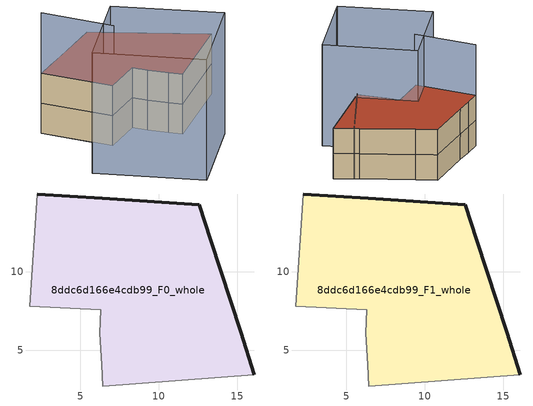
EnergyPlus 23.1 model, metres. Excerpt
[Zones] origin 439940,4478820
8ddc6d166e4cdb99_F0_whole
 floor ground (EU_floor_Construction): 12.58,14.31 13.33,12.01 15.23,6.17 16.11,3.44 6.43,2.71 6.34,4.08 6.23,6.08 6.3,7.59 1.74,7.82 2.23,14.98 4.31,14.84 6.4,14.71 z0
 wall outside (EU_wall_Construction): 16.11,3.44 15.23,6.17 13.33,12.01 12.58,14.31 6.4,14.71 4.31,14.84 2.23,14.98 z0:3
 wall adiabatic (EU_wall_Construction): 2.23,14.98 1.74,7.82 6.3,7.59 6.23,6.08 6.34,4.08 6.43,2.71 16.11,3.44 z0:3
8ddc6d166e4cdb99_F1_whole
 floor to 8ddc6d166e4cdb99_F0_whole (EU_floor_Construction): 12.58,14.31 13.33,12.01 15.23,6.17 16.11,3.44 6.43,2.71 6.34,4.08 6.23,6.08 6.3,7.59 1.74,7.82 2.23,14.98 4.31,14.84 6.4,14.71 z3
 wall outside (EU_wall_Construction): 16.11,3.44 15.23,6.17 13.33,12.01 12.58,14.31 6.4,14.71 4.31,14.84 2.23,14.98 z3:6
 wall adiabatic (EU_wall_Construction): 2.23,14.98 1.74,7.82 6.3,7.59 6.23,6.08 6.34,4.08 6.43,2.71 16.11,3.44 z3:6
 roof outside (EU_roof_Construction): 16.11,3.44 15.23,6.17 13.33,12.01 12.58,14.31 6.4,14.71 4.31,14.84 2.23,14.98 1.74,7.82 6.3,7.59 6.23,6.08 6.34,4.08 6.43,2.71 z6
shading: 6.32,2.68 15.42,5.61 z0:6; -1.9,-2.79 7.88,-0.83 / 2.23,14.98 1.76,7.71 / 7.98,-0.81 -2.69,-2.95 / -2.69,-2.95 -4.77,7.47 / -4.77,7.47 5.89,9.6 / 5.89,9.6 7.98,-0.81 z0:12
[Building]
EU S2 Campaign: North Axis=0; Terrain=City; Solar Distribution=FullExterior
[Site:Location]
Madrid: Latitude=40.5; Longitude=-3.5; Time Zone=1; Elevation=609
[SizingPeriod:WeatherFileDays]
AnnualSizingPeriod: Begin Month=1; Begin Day of Month=1; End Month=12; End Day of Month=31; Day of Week for Start Day=Monday; Use Weather File Daylight Saving Period=No; Use Weather File Rain and Snow Indicators=No
[MATERIAL]
EU_InternalMass_Material: Roughness=MediumRough; Thickness=0.1; Conductivity=1; Density=1800; Specific Heat=900; Thermal Absorptance=0.9; Solar Absorptance=0.7; Visible Absorptance=0.7
[MATERIAL:NOMASS] Roughness=MediumRough; Thermal Absorptance=0.9; Solar Absorptance=0.7; Visible Absorptance=0.7
Name | Thermal Resistance
EU_wall_NoMass | 0.419739
EU_roof_NoMass | 0.352165
EU_floor_NoMass | 0.608284
[CONSTRUCTION]
EU_wall_Construction: EU_wall_NoMass
EU_roof_Construction: EU_roof_NoMass
EU_floor_Construction: EU_floor_NoMass
EU_InternalMass_Construction: EU_InternalMass_Material
[ZONE] Type=1; Multiplier=1; Ceiling Height=autocalculate; Floor Area=autocalculate; Part of Total Floor Area=Yes
Name | Volume
8ddc6d166e4cdb99_F0_whole | 369.719
8ddc6d166e4cdb99_F1_whole | 369.718
[INTERNALMASS] Construction=EU_InternalMass_Construction; Surface Area=123.239
Name | Zone or ZoneList
8ddc6d166e4cdb99_F0_whole_EU_InternalMass | 8ddc6d166e4cdb99_F0_whole
8ddc6d166e4cdb99_F1_whole_EU_InternalMass | 8ddc6d166e4cdb99_F1_whole
[OTHEREQUIPMENT] Fuel Type=Electricity; Design Level Calculation Method=Watts/Area; Power per Zone Floor Area=1; Fraction Latent=0; Fraction Radiant=0; Fraction Lost=0; Carbon Dioxide Generation Rate=0; EndUse Subcategory=EU_Step8_InternalGains
Name | Zone or ZoneList or Space or SpaceList | Schedule
EU_Step8_InternalGain_8ddc6d166e4cdb99_F0_whole_f000 | 8ddc6d166e4cdb99_F0_whole | EU_Step8_GainSchedule_8ddc6d166e4cdb99_F0_whole_f000
EU_Step8_InternalGain_8ddc6d166e4cdb99_F1_whole_f000 | 8ddc6d166e4cdb99_F1_whole | EU_Step8_GainSchedule_8ddc6d166e4cdb99_F1_whole_f000
[ZONEVENTILATION:DESIGNFLOWRATE] Schedule=EU_AlwaysOn; Design Flow Rate Calculation Method=AirChanges/Hour; Air Changes per Hour=0.703302; Ventilation Type=Natural; Fan Pressure Rise=0; Fan Total Efficiency=1; Constant Term Coefficient=1; Temperature Term Coefficient=0; Velocity Term Coefficient=0; Velocity Squared Term Coefficient=0; Minimum Indoor Temperature=-100; Maximum Indoor Temperature=100; Delta Temperature=-100; Minimum Outdoor Temperature=-100; Maximum Outdoor Temperature=100; Maximum Wind Speed=40
Name | Zone or ZoneList or Space or SpaceList
EU_ConstantAir_8ddc6d166e4cdb99_F0_whole | 8ddc6d166e4cdb99_F0_whole
EU_ConstantAir_8ddc6d166e4cdb99_F1_whole | 8ddc6d166e4cdb99_F1_whole
[HVACTEMPLATE:THERMOSTAT] Constant Heating Setpoint=20; Constant Cooling Setpoint=50
EU_HeatOnly_8ddc6d166e4cdb99_F0_whole; EU_HeatOnly_8ddc6d166e4cdb99_F1_whole
[HVACTEMPLATE:ZONE:IDEALLOADSAIRSYSTEM] System Availability Schedule=EU_AlwaysOn; Maximum Heating Supply Air Temperature=50; Minimum Cooling Supply Air Temperature=13; Maximum Heating Supply Air Humidity Ratio=0.0156; Minimum Cooling Supply Air Humidity Ratio=0.0077; Heating Limit=NoLimit; Cooling Limit=NoLimit; Heating Availability Schedule=EU_AlwaysOn; Cooling Availability Schedule=EU_CoolingOff; Dehumidification Control Type=ConstantSensibleHeatRatio; Cooling Sensible Heat Ratio=0.7; Dehumidification Setpoint=60; Humidification Control Type=None; Humidification Setpoint=30; Outdoor Air Method=None; Outdoor Air Flow Rate per Person=0.00944; Outdoor Air Flow Rate per Zone Floor Area=0; Outdoor Air Flow Rate per Zone=0; Demand Controlled Ventilation Type=None; Outdoor Air Economizer Type=NoEconomizer; Heat Recovery Type=None; Sensible Heat Recovery Effectiveness=0.7; Latent Heat Recovery Effectiveness=0.65
Name | Template Thermostat
8ddc6d166e4cdb99_F0_whole | EU_HeatOnly_8ddc6d166e4cdb99_F0_whole
8ddc6d166e4cdb99_F1_whole | EU_HeatOnly_8ddc6d166e4cdb99_F1_whole
[SIZING:ZONE] Zone Cooling Design Supply Air Temperature Input Method=SupplyAirTemperature; Zone Cooling Design Supply Air Temperature=13; Zone Heating Design Supply Air Temperature Input Method=SupplyAirTemperature; Zone Heating Design Supply Air Temperature=50; Zone Cooling Design Supply Air Humidity Ratio=0.008; Zone Heating Design Supply Air Humidity Ratio=0.008; Cooling Design Air Flow Method=DesignDay; Cooling Design Air Flow Rate=0; Cooling Minimum Air Flow per Zone Floor Area=0.000762; Cooling Minimum Air Flow=0; Cooling Minimum Air Flow Fraction=0.2; Heating Design Air Flow Method=DesignDay; Heating Design Air Flow Rate=0; Heating Maximum Air Flow per Zone Floor Area=0.002032; Heating Maximum Air Flow=0.141576; Heating Maximum Air Flow Fraction=0.3; Account for Dedicated Outdoor Air System=No; Dedicated Outdoor Air System Control Strategy=NeutralSupplyAir; Dedicated Outdoor Air Low Setpoint Temperature for Design=autosize; Dedicated Outdoor Air High Setpoint Temperature for Design=autosize; Zone Load Sizing Method=Sensible Load Only No Latent Load; Zone Latent Cooling Design Supply Air Humidity Ratio Input Method=HumidityRatioDifference; Zone Cooling Design Supply Air Humidity Ratio Difference=0.005; Zone Latent Heating Design Supply Air Humidity Ratio Input Method=HumidityRatioDifference; Zone Humidification Design Supply Air Humidity Ratio Difference=0.005
8ddc6d166e4cdb99_F0_whole; 8ddc6d166e4cdb99_F1_whole
[SCHEDULE:CONSTANT]
Name | Hourly Value
EU_AlwaysOn | 1
EU_CoolingOff | 0
[SCHEDULE:FILE] Column Number=1; Rows to Skip at Top=0; Number of Hours of Data=8760; Column Separator=Comma; Interpolate to Timestep=No; Minutes per Item=60; Adjust Schedule for Daylight Savings=Yes
Name | File
EU_Step8_GainSchedule_8ddc6d166e4cdb99_F0_whole_f000 | ../../schedules/8ddc6d166e4cdb99/8ddc6d166e4cdb99_F0_whole_f000_gain.csv
EU_Step8_GainSchedule_8ddc6d166e4cdb99_F1_whole_f000 | ../../schedules/8ddc6d166e4cdb99/8ddc6d166e4cdb99_F1_whole_f000_gain.csv
